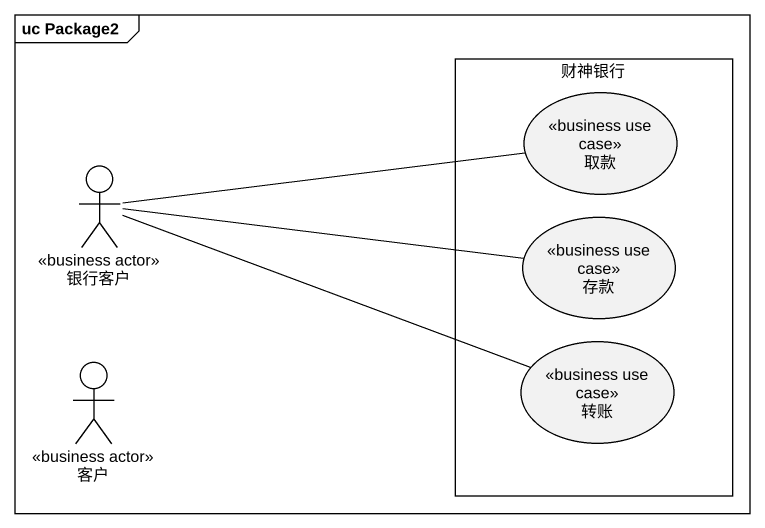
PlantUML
@startuml
mainframe uc Package2
rectangle 财神银行 {
  usecase 取款 <<business use case>>
  usecase 存款 <<business use case>>
  usecase 转账 <<business use case>>
}
actor 银行客户 <<business actor>>
actor 客户 <<business actor>>
银行客户 -right- 取款
存款 -left- 银行客户
转账 -left- 银行客户
@enduml
